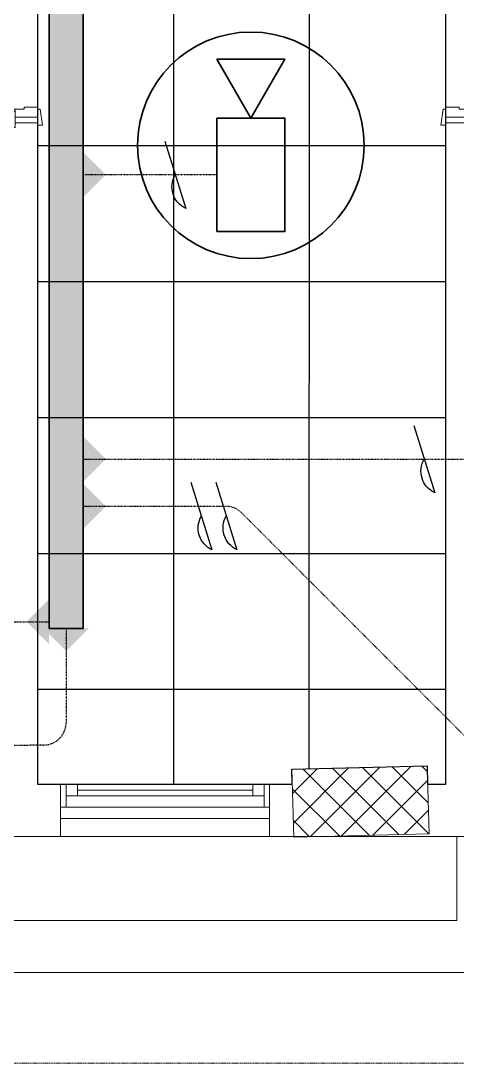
# Model space of a CAD drawing. Extents: x -560814 to 57327, y -29287 to 19916.
# Drawn here: x 33001 to 34927, y -14060 to -9460 of the extents above; entities that cross this region are included whole.
import ezdxf

# ---------------------------------------------------------------- set-up
doc = ezdxf.new("R2010")
doc.units = 0
doc.header["$LTSCALE"] = 0.25
doc.linetypes.add('01-First Floor$0$HIDDEN', pattern=[9.525, 6.35, -3.175])
doc.linetypes.add('DASHDOT', pattern=[25.4, 12.7, -6.35, 0, -6.35])
for name, color, linetype in [('0 @ 50', 7, 'Continuous'), ('01-First Floor$0$FALSE CEILING', 251, 'Continuous'), ('01-First Floor$0$X-WHITE glass', 255, 'Continuous'), ('T-WIRE', 140, 'Continuous')]:
    doc.layers.add(name, color=color, linetype=linetype)
for name, color, linetype, lineweight in [('01-First Floor$0$Aluminum', 251, 'Continuous', 5), ('01-First Floor$0$C-HYDR-CTCH', 251, 'Continuous', 5), ('01-First Floor$0$Hatch', 252, 'Continuous', 5), ('01-First Floor$0$Proj', 251, 'Continuous', 5), ('01-First Floor$0$Walls', 251, 'Continuous', 5), ('01-First Floor$0$Wooden Joinery', 251, 'Continuous', 5), ('E-LITE-CLNG-CNDT', 6, 'DASHDOT', 35), ('T-CABL-TRAY', 60, 'Continuous', 35), ('T-DATA-CLNG-COND', 51, 'DASHDOT', 25), ('T-DATA-CLNG-COND @ 100', 51, 'DASHDOT', 25), ('T-SERT-CLNG @ 100', 60, 'Continuous', 35)]:
    doc.layers.add(name, color=color, linetype=linetype, lineweight=lineweight)

# ---------------------------------------------------------------- blocks, each defined once
blk = doc.blocks.new('*U8')
for points in [[(-1.5, 3.799), (1.5, 3.799), (0, 1.201)], [(-1.5, 1.201), (1.5, 1.201), (1.5, -3.799), (-1.5, -3.799)]]:
    blk.add_lwpolyline(points, close=True)
blk.add_circle((0, 0), 5)
blk = doc.blocks.new('01-First Floor$0$A$C72370EFE')
at = {"layer": '01-First Floor$0$Wooden Joinery'}
for p, q in [((-0.01, -0.04), (-0.02, -0.04)), ((-0.01, -0.03), (-0.01, -0.07)), ((0, -0.03), (-0.01, -0.03)), ((0.04, -0.03), (0.05, -0.03)), ((0.05, -0.03), (0.05, -0.07)), ((0.05, -0.04), (0.06, -0.04)), ((-0.05, -0.07), (-0.05, -0.16)), ((-0.03, -0.07), (-0.03, -0.16)), ((-0.01, -0.06), (-0.02, -0.06)), ((0, -0.07), (-0.01, -0.07)), ((0.04, -0.07), (0.05, -0.07)), ((0.05, -0.06), (0.06, -0.06)), ((0.07, -0.07), (0.07, -0.16)), ((0.09, -0.07), (0.09, -0.16)), ((-0.01, -0.17), (-0.02, -0.17)), ((-0.01, -0.17), (-0.01, -0.19)), ((0.05, -0.17), (0.06, -0.17)), ((0.05, -0.17), (0.05, -0.19)), ((-0.01, -0.19), (-0.02, -0.19)), ((0.05, -0.19), (0.06, -0.19))]:
    blk.add_line(p, q, dxfattribs=at)
for centre, radius, start, end in [((-0.02, -0.07), 0.03, 90, 180), ((0.06, -0.07), 0.03, 0, 90), ((-0.02, -0.07), 0.01, 90, 180), ((0.06, -0.07), 0.01, 0, 90), ((-0.02, -0.16), 0.03, 180, 270), ((-0.02, -0.16), 0.01, 180, 270), ((0.06, -0.16), 0.01, 270, 0), ((0.06, -0.16), 0.03, 270, 0)]:
    blk.add_arc(centre, radius, start, end, dxfattribs=at)
blk = doc.blocks.new('01-First Floor$0$A$C5DAD61B4')
at = {"layer": '01-First Floor$0$Wooden Joinery'}
for points in [[(80, 959.1), (80, 969.1), (10, 979.1), (10, 959.1)], [(940, 959.1), (940, 969.1), (1010, 979.1), (1010, 959.1)], [(70, 859.1), (70, 849.1), (0, 839.1), (0, 859.1)], [(120, 859.1), (120, 0), (80, 0), (80, 859.1)], [(950, 859.1), (950, 849.1), (1020, 839.1), (1020, 859.1)]]:
    blk.add_lwpolyline(points, close=True, dxfattribs=at)
for points in [[(45, 859.1), (45, 959.1), (20, 959.1), (20, 859.1), (45, 859.1)], [(45, 859.1), (80, 859.1), (80, 899.1), (90, 899.1), (90, 959.1), (45, 959.1), (45, 859.1)], [(975, 859.1), (940, 859.1), (940, 899.1), (930, 899.1), (930, 959.1), (975, 959.1), (975, 859.1)], [(975, 859.1), (975, 959.1), (1000, 959.1), (1000, 859.1), (975, 859.1)]]:
    blk.add_lwpolyline(points, dxfattribs=at)
blk.add_arc((80, 859.1), 860, 272.666, 0, dxfattribs=at)
at = {"layer": '01-First Floor$0$Wooden Joinery', "xscale": 999.9999999998854, "yscale": 999.9999999998854, "zscale": 999.9999999998854, "rotation": 180}
blk.add_blockref('01-First Floor$0$A$C72370EFE', (120, 0), dxfattribs=at)
blk = doc.blocks.new('01-First Floor')
at = {"layer": '01-First Floor$0$Hatch'}
h = blk.add_hatch(dxfattribs=at)
h.set_pattern_fill('ANSI37', color=256, scale=30)
h.set_pattern_definition([(45, (-1823.345, -13062.25), (-67.35192, 67.35192), []), (135, (-1823.345, -13062.25), (-67.35192, -67.35192), [])])
h.paths.add_polyline_path([(49129.3, 8855.6), (48525.4, 8847.5), (48529.3, 8559.1), (49133.2, 8567.2)])
h.paths.add_polyline_path([(41968.6, 8847.9), (41385, 8842.5), (41365.1, 8551.1), (41948.6, 8556.5)])
h.paths.add_polyline_path([(27591.6, 8840.5), (26992.5, 8836.4), (26986.8, 8543.4), (27585.9, 8547.5)])
h.paths.add_polyline_path([(34776.8, 8842.7), (34175.6, 8835.2), (34167.4, 8549.5), (34768.6, 8557)])
h.paths.add_polyline_path([(20372.4, 8849.8), (19765.9, 8827.9), (19780.4, 8535.4), (20386.9, 8557.2)])
h.paths.add_polyline_path([(13635.8, 8839.4), (12413.8, 8863.3), (12407.4, 8567.2), (13629.3, 8543.3)])
h.paths.add_polyline_path([(13649.8, 1639.3), (12434.8, 1623.6), (12421.4, 1331.2), (13636.4, 1346.9)])
h.paths.add_polyline_path([(13623.8, -5553.9), (12420.7, -5569.8), (12415, -5862.9), (13618.1, -5846.9)])
h.paths.add_polyline_path([(13642.3, -12752.6), (12445.6, -12764), (12448.4, -13058.5), (13645.1, -13047)])
h.paths.add_polyline_path([(6007.3, -12750.5), (5403.7, -12754.2), (5414.4, -13039.6), (6017.9, -13035.9)])
h.paths.add_polyline_path([(5991.8, -5552.5), (5395, -5550.9), (5394.9, -5852.1), (5991.7, -5853.6)])
h.paths.add_polyline_path([(6001.7, 1637.1), (5382.4, 1638.3), (5371.8, 1335.4), (5991.1, 1334.1)])
h.paths.add_polyline_path([(5978.4, 8816.5), (5377.7, 8830.9), (5374.1, 8541.3), (5974.8, 8526.8)])
h.paths.add_polyline_path([(-1220.7, 8814.6), (-1823.3, 8837.3), (-1821.5, 8549), (-1218.8, 8526.3)])
h.paths.add_polyline_path([(-1213, -5563.7), (-1815, -5570.7), (-1811.6, -5862.3), (-1209.6, -5855.3)])
h.paths.add_polyline_path([(-1195.5, -12758.3), (-1793.9, -12759.3), (-1789, -13060), (-1190.6, -13059)])
h.paths.add_polyline_path([(20391.2, -12745), (19785.5, -12758), (19791.3, -13059.2), (20396.9, -13046.2)])
h.paths.add_polyline_path([(20384.7, -5552.6), (19790.3, -5570.1), (19792.4, -5866.7), (20386.8, -5849.1)])
h.paths.add_polyline_path([(20376, 1655.5), (19777, 1647.8), (19781.1, 1347.6), (20380, 1355.3)])
h.paths.add_polyline_path([(27576.3, 1640.2), (26974.4, 1644.9), (26978.6, 1352.8), (27580.6, 1348.1)])
h.paths.add_polyline_path([(27580.1, -5542.5), (26976.2, -5560), (26989.7, -5860.1), (27589.8, -5839.1)])
h.paths.add_polyline_path([(27596.2, -12758.5), (26992.3, -12751.9), (26990, -13037.6), (27593.8, -13044.2)])
h.paths.add_polyline_path([(34794.7, -12748), (34197.4, -12762.6), (34206.4, -13062.3), (34803.7, -13047.7)])
h.paths.add_polyline_path([(34787.4, -5559.7), (34186.1, -5557.7), (34187.2, -5855), (34788.5, -5856.9)])
h.paths.add_polyline_path([(34750.9, 1644.2), (34170.1, 1648.9), (34189.8, 1359), (34770.6, 1354.3)])
h.paths.add_polyline_path([(41954.3, 1643.4), (41356.7, 1657.2), (41358.7, 1365.3), (41956.3, 1351.5)])
h.paths.add_polyline_path([(41955.3, -5555.1), (41386.9, -5562.7), (41388.7, -5856.9), (41957.1, -5849.3)])
h.paths.add_polyline_path([(41992.3, -12752.3), (41387.1, -12754.9), (41388.4, -13059.5), (41993.7, -13056.8)])
h.paths.add_polyline_path([(49166.6, -12752.8), (48578.6, -12736.7), (48565.4, -13043.9), (49153.3, -13060)])
h.paths.add_polyline_path([(49150.8, -5553.4), (48547.6, -5552.3), (48545.6, -5848.8), (49148.8, -5849.9)])
at = {"layer": '01-First Floor$0$Aluminum'}
for p, q in [((34101, -12830), (33176, -12830)), ((33201, -12930), (33201, -12830)), ((33251, -12880), (33251, -12830)), ((34026, -12880), (34026, -12830)), ((34076, -12930), (34076, -12830)), ((34076, -12880), (33201, -12880)), ((33251, -12855), (34026, -12855)), ((34099.4, -12930), (33176, -12930)), ((33176, -12980), (34099.4, -12980)), ((33176, -13060), (34189.8, -13060))]:
    blk.add_line(p, q, dxfattribs=at)
at = {"layer": '01-First Floor$0$C-HYDR-CTCH', "elevation": 0, "flags": 128}
blk.add_lwpolyline([(34794.7, -12748), (34803.7, -13047.7), (34206.4, -13062.3), (34197.4, -12762.6), (34794.7, -12748)], dxfattribs=at)
at = {"layer": '01-First Floor$0$FALSE CEILING', "linetype": 'Continuous'}
for p, q in [((33676, -12830), (33676, -2710)), ((34274.3, -12760.7, 0), (34276, -2710)), ((33076, -10010), (34876, -10010)), ((33076, -10610), (34876, -10610)), ((33076, -11210), (34876, -11210)), ((33076, -11810), (34876, -11810)), ((33076, -12410), (34876, -12410))]:
    blk.add_line(p, q, dxfattribs=at)
at = {"layer": '01-First Floor$0$FALSE CEILING'}
for points in [[(34199.4, -12830), (33076, -12830), (33076, -2710), (34876, -2710), (34876, -12830), (34797.1, -12830)], [(34199.4, -12829.9), (34197.4, -12762.6), (34795.1, -12748), (34797.2, -12830.5)]]:
    blk.add_lwpolyline(points, dxfattribs=at)
at = {"layer": '01-First Floor$0$Proj'}
for p, q in [((34926.2, -13430), (34926.2, -13060)), ((19985.8, -13430), (34926.2, -13430)), ((19755.8, -13660), (35156.2, -13660))]:
    blk.add_line(p, q, dxfattribs=at)
at = {"layer": '01-First Floor$0$Proj', "linetype": '01-First Floor$0$HIDDEN', "ltscale": 3}
blk.add_lwpolyline([(48606, 9840), (-2814, 9840), (-2814, -14060), (48606, -14060)], dxfattribs=at)
blk.add_lwpolyline([(48606, 9840), (-2814, 9840), (-2814, -14060), (48606, -14060)], dxfattribs=at)
at = {"layer": '01-First Floor$0$Walls'}
for p, q in [((33076, -10610), (33076, -9910)), ((34876, -10610), (34876, -9910)), ((34876, -9910), (34976, -9910)), ((33076, -12830), (33076, -10610)), ((33076, -12830), (33176, -12830)), ((33176, -12830), (33176, -13060)), ((34199.4, -12830), (34099.4, -12830)), ((34099.4, -12830), (34099.4, -13060)), ((34189.8, -12830), (34199.4, -12830)), ((34797.1, -12830), (34876, -12830)), ((34797.1, -12830), (34876, -12830)), ((31207.6, -13060, 0), (33176, -13060)), ((34099.4, -13060), (35156.2, -13060)), ((34189.8, -13060), (35156.2, -13060))]:
    blk.add_line(p, q, dxfattribs=at)
at = {"layer": '01-First Floor$0$X-WHITE glass', "color": 253, "lineweight": 30, "ltscale": 6, "true_color": 0x9898cc}
for p, q in [((33076, -12830), (33076, -10610)), ((34876, -10610), (34876, -12830))]:
    blk.add_line(p, q, dxfattribs=at)
at = {"layer": '01-First Floor$0$Wooden Joinery', "rotation": 270}
blk.add_blockref('01-First Floor$0$A$C5DAD61B4', (32116.9, -8910), dxfattribs=at)
at = {"layer": '01-First Floor$0$Wooden Joinery', "xscale": -1, "rotation": 90}
blk.add_blockref('01-First Floor$0$A$C5DAD61B4', (35835.1, -8910), dxfattribs=at)
blk = doc.blocks.new('*U129')
at = {"lineweight": 0}
h = blk.add_hatch(dxfattribs=at)
h.set_pattern_fill('HEX', color=253, scale=8, angle=180, style=0)
h.set_pattern_definition([(180, (-16914.8, -2e-10), (6e-13, -43.99409), [25.4, -50.8]), (300, (-16914.8, -2e-10), (38.1, 21.99705), [25.4, -50.8]), (240, (-16940.2, -2e-10), (38.1, -21.99705), [25.4, -50.8])])
h.paths.add_polyline_path([(-9431.4, 150), (-9431.4, 0), (0, 0), (0, 150)])
at = {"color": 0}
for p, q in [((0, 150), (-9431.4, 150)), ((-9431.4, 0), (-9431.4, 150)), ((0, 0), (-9431.4, 0))]:
    blk.add_line(p, q, dxfattribs=at)
blk = doc.blocks.new('*U102')
blk.add_hatch(color=256).paths.add_polyline_path([(-1, 0), (0, -1), (1, 0)])
blk = doc.blocks.new('*U96')
blk.add_hatch(color=256).paths.add_polyline_path([(0, -1), (1, 0), (0, 1)])
blk = doc.blocks.new('*U131')
blk.add_hatch(color=256).paths.add_polyline_path([(1, 0), (0, 1), (-1, 0)])
blk = doc.blocks.new('W-TEL')
blk.add_line((-66, -212.7), (66, 212.7))
blk.add_arc((130.7, 76), 151.2, 115.33007, 210.17896)
blk = doc.blocks.new('*U106')
at = {"layer": 'T-WIRE', "xscale": -0.006999999999825377, "yscale": 0.006999999999970897, "zscale": 0.006999999999999999}
blk.add_blockref('W-TEL', (0, 0), dxfattribs=at)
blk = doc.blocks.new('*U107')
at = {"layer": 'T-WIRE', "xscale": -0.006999999999825377, "yscale": 0.006999999999970897, "zscale": 0.006999999999999999}
for p in [(0, 0), (1.102, -0.003)]:
    blk.add_blockref('W-TEL', p, dxfattribs=at)

msp = doc.modelspace()

# ---------------------------------------------------------------- linework, layer by layer
at = {"layer": 'T-DATA-CLNG-COND'}
for points in [[(33866.8, -10138.9), (33276, -10138.9)], [(29779.1, -12111.8), (33126, -12111.8)]]:
    msp.add_lwpolyline(points, dxfattribs=at)
for points in [[(33276, -11393.8), (38224.4, -11393.8, -0.414214), (38324.4, -11493.8), (38324.4, -12151.1)], [(33276, -11602.1), (33905.4, -11602.1, -0.198912), (33976.1, -11631.4), (34993.8, -12649.2, 0.198912), (35064.5, -12678.5), (35501, -12678.5)], [(33201, -12141.4), (33201, -12555.9, -0.408438), (33103, -12655.9), (31962.3, -12678.4)]]:
    msp.add_lwpolyline(points, format="xyb", dxfattribs=at)

# ---------------------------------------------------------------- block references
at = {"layer": '0 @ 50', "xscale": 100, "yscale": 100, "zscale": 100, "rotation": 180}
for name, p in [('*U106', (33682.6, -10138.9)), ('*U106', (34782, -11393.8)), ('*U107', (33908.4, -11645.2))]:
    msp.add_blockref(name, p, dxfattribs=at)
at = {"layer": 'E-LITE-CLNG-CNDT'}
msp.add_blockref('01-First Floor', (0, 0), dxfattribs=at)
at = {"layer": 'T-CABL-TRAY', "linetype": 'Continuous', "xscale": -1, "rotation": 270}
msp.add_blockref('*U129', (33126, -2710), dxfattribs=at)
at = {"layer": 'T-DATA-CLNG-COND @ 100', "xscale": -100, "yscale": 100, "zscale": 100, "rotation": 90.00000000001782}
for name, p in [('*U102', (33276, -10138.9)), ('*U102', (33276, -11393.8)), ('*U102', (33276, -11602.1)), ('*U131', (33126, -12111.8)), ('*U96', (33201, -12141.4))]:
    msp.add_blockref(name, p, dxfattribs=at)
at = {"layer": 'T-SERT-CLNG @ 100', "xscale": 100, "yscale": 100, "zscale": 100}
msp.add_blockref('*U8', (34016.8, -10009), dxfattribs=at)

doc.saveas('drawing.dxf')
